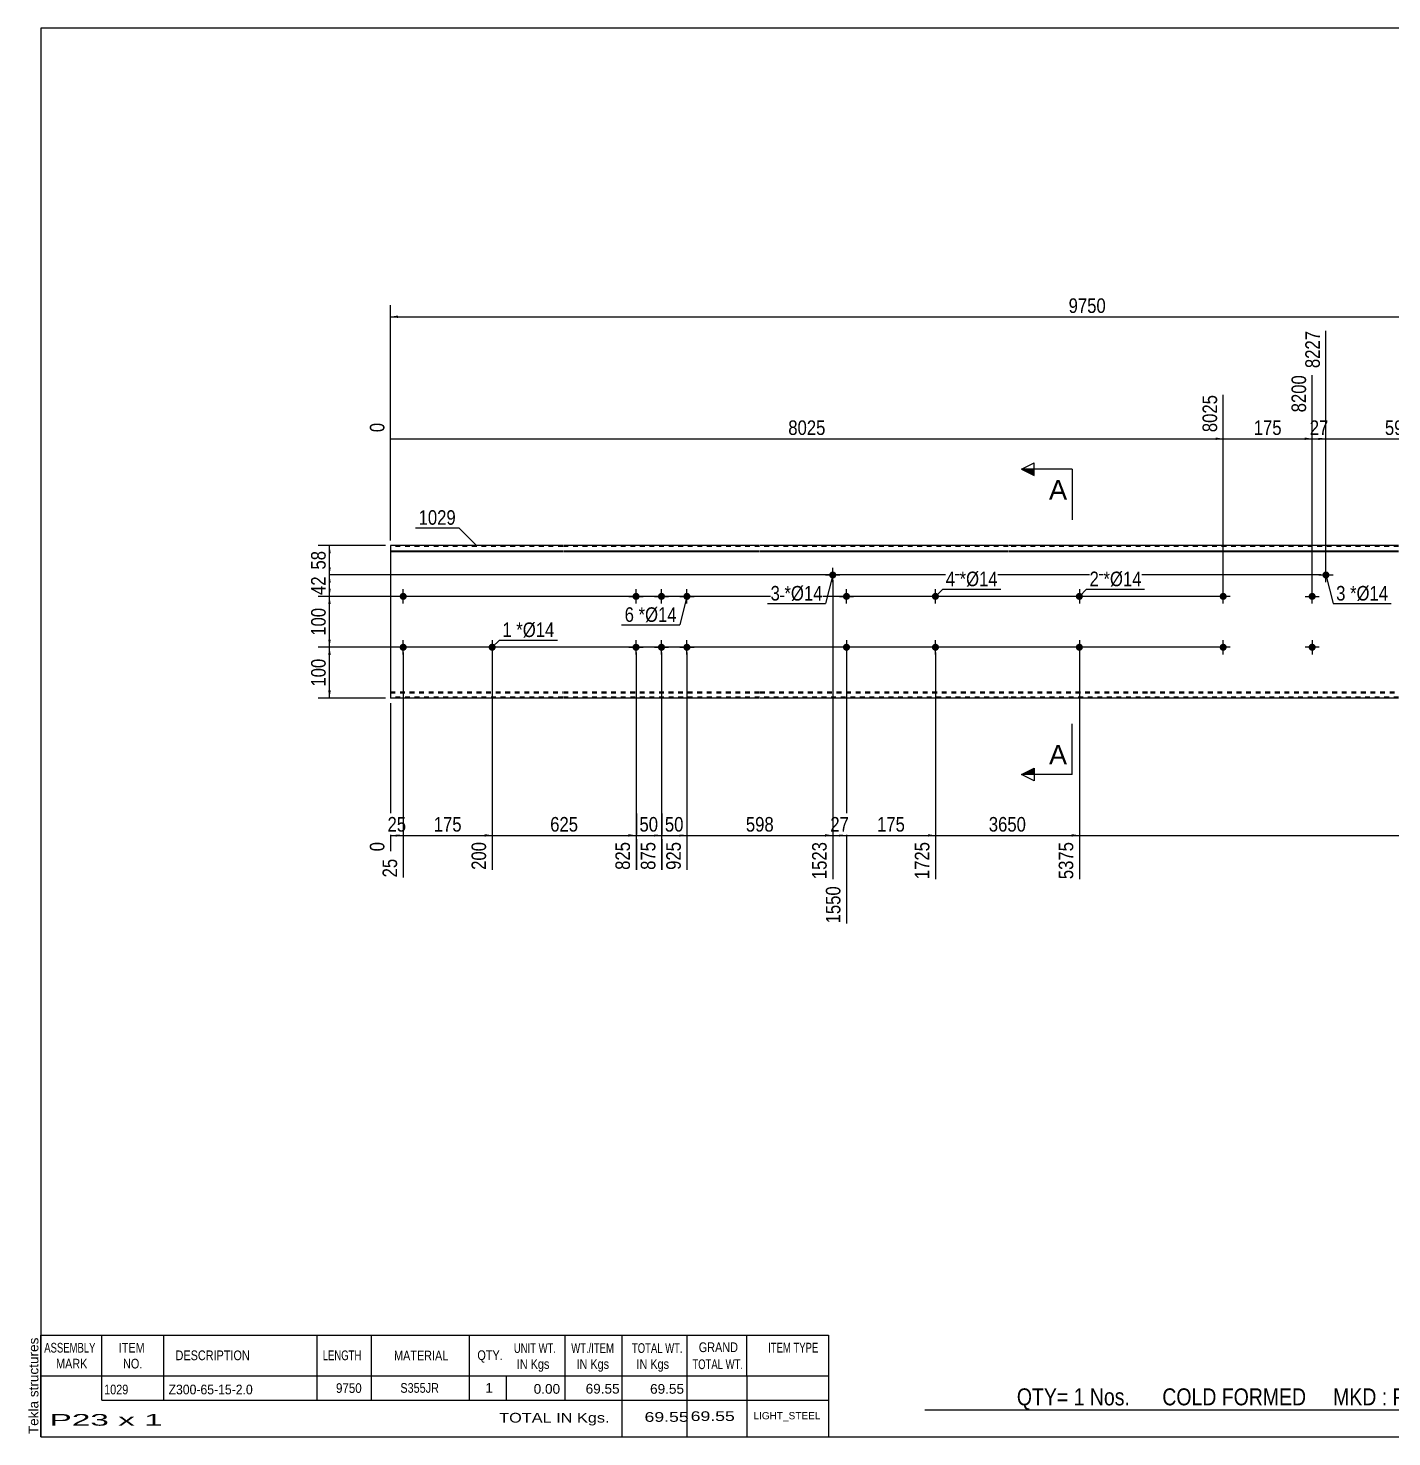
# Model space of a CAD drawing. Header units: millimetres. Extents: x -71 to 331, y -160 to 117.
# Drawn here: x -71.3 to 196.9, y -160.3 to 116.8 of the extents above; entities that cross this region are included whole.
import ezdxf

# ---------------------------------------------------------------- set-up
doc = ezdxf.new("R2010")
doc.units = ezdxf.units.MM
doc.linetypes.add('DXK_LINE_DOT1', pattern=[1.8814, 0.9407, -0.9407])
doc.styles.add('Arial', font='ARIAL.TTF', dxfattribs={"height": 0.2})
doc.styles.add('Arial Narrow', font='ARIALN.TTF', dxfattribs={"height": 0.2})

# ---------------------------------------------------------------- blocks, each defined once
blk = doc.blocks.new('Unknown-629084654-1986')
at = {"color": 5, "linetype": 'Continuous'}
for p, q in [((331.25, 116.75), (-68.75, 116.75)), ((-68.75, 116.75), (-68.75, -160.25)), ((331.25, -160.25), (331.25, 116.75)), ((-68.75, -160.25), (331.25, -160.25))]:
    blk.add_line(p, q, dxfattribs=at)
at = {"color": 174, "linetype": 'Continuous', "style": 'Arial'}
blk.add_text('Tekla structures', height=1.9102, rotation=90, dxfattribs=at).set_placement((-69.25, -159.75))
blk = doc.blocks.new('Bolt-629084654-1223 - 1203')
at = {"linetype": 'Continuous'}
blk.add_hatch(color=3, dxfattribs=at).paths.add_polyline_path([(180.58, 5, -1), (181.98, 5, -1)])
at = {"color": 3, "linetype": 'Continuous'}
for p, q in [((181.28, 3.6), (181.28, 6.4)), ((179.88, 5), (182.68, 5))]:
    blk.add_line(p, q, dxfattribs=at)
blk = doc.blocks.new('Part-629084654-1218 - 1203')
at = {"color": 2, "linetype": 'Continuous'}
for p, q in [((0, 15), (0, -15)), ((33.9, 15), (0, 15)), ((0, 13.94), (33.9, 13.94)), ((72.59, 15), (34, 15)), ((34, 13.94), (72.59, 13.94)), ((121.49, 15), (72.69, 15)), ((72.69, 13.94), (121.49, 13.94)), ((149.39, 15), (121.59, 15)), ((121.59, 13.94), (149.39, 13.94)), ((198.28, 15), (149.49, 15)), ((149.49, 13.94), (198.28, 13.94)), ((236.98, 15), (198.38, 15)), ((198.38, 13.94), (236.98, 13.94)), ((274.07, 15), (237.08, 15)), ((237.08, 13.94), (274.07, 13.94)), ((274.07, 13.94), (274.07, 15)), ((274.07, -15), (274.07, 13.94)), ((0, 13.8), (33.9, 13.8)), ((34, 13.8), (72.59, 13.8)), ((72.69, 13.8), (121.49, 13.8)), ((121.59, 13.8), (149.39, 13.8)), ((149.49, 13.8), (198.28, 13.8)), ((198.38, 13.8), (236.98, 13.8)), ((237.08, 13.8), (274.07, 13.8)), ((33.9, -15), (0, -15)), ((72.59, -15), (34, -15)), ((121.49, -15), (72.69, -15)), ((149.39, -15), (121.59, -15)), ((198.28, -15), (149.49, -15)), ((236.98, -15), (198.38, -15)), ((274.07, -15), (237.08, -15))]:
    blk.add_line(p, q, dxfattribs=at)
at = {"color": 7, "linetype": 'DXK_LINE_DOT1'}
for p, q in [((33.9, 14.8), (0, 14.8)), ((72.59, 14.8), (34, 14.8)), ((121.49, 14.8), (72.69, 14.8)), ((149.39, 14.8), (121.59, 14.8)), ((198.28, 14.8), (149.49, 14.8)), ((236.98, 14.8), (198.38, 14.8)), ((274.07, 14.8), (237.08, 14.8)), ((0, -13.8), (33.9, -13.8)), ((34, -13.8), (72.59, -13.8)), ((72.69, -13.8), (121.49, -13.8)), ((121.59, -13.8), (149.39, -13.8)), ((149.49, -13.8), (198.28, -13.8)), ((198.38, -13.8), (236.98, -13.8)), ((237.08, -13.8), (274.07, -13.8)), ((0, -13.94), (33.9, -13.94)), ((33.9, -14.8), (0, -14.8)), ((34, -13.94), (72.59, -13.94)), ((72.59, -14.8), (34, -14.8)), ((72.69, -13.94), (121.49, -13.94)), ((121.49, -14.8), (72.69, -14.8)), ((121.59, -13.94), (149.39, -13.94)), ((149.39, -14.8), (121.59, -14.8)), ((149.49, -13.94), (198.28, -13.94)), ((198.28, -14.8), (149.49, -14.8)), ((198.38, -13.94), (236.98, -13.94)), ((236.98, -14.8), (198.38, -14.8)), ((237.08, -13.94), (274.07, -13.94)), ((274.07, -14.8), (237.08, -14.8))]:
    blk.add_line(p, q, dxfattribs=at)
blk = doc.blocks.new('Bolt-629084654-1220 - 1203')
at = {"linetype": 'Continuous'}
blk.add_hatch(color=3, dxfattribs=at).paths.add_polyline_path([(183.29, 9.21, -1), (184.69, 9.21, -1)])
at = {"color": 3, "linetype": 'Continuous'}
for p, q in [((182.59, 9.21), (185.39, 9.21)), ((183.99, 7.81), (183.99, 10.61))]:
    blk.add_line(p, q, dxfattribs=at)
blk = doc.blocks.new('Bolt-629084654-1222 - 1203')
at = {"linetype": 'Continuous'}
blk.add_hatch(color=3, dxfattribs=at).paths.add_polyline_path([(181.98, -5, -1), (180.58, -5, -1)])
at = {"color": 3, "linetype": 'Continuous'}
for p, q in [((182.68, -5), (179.88, -5)), ((181.28, -3.6), (181.28, -6.4))]:
    blk.add_line(p, q, dxfattribs=at)
blk = doc.blocks.new('Bolt-629084654-1224 - 1203')
at = {"linetype": 'Continuous'}
for points in [[(47.6, 5, -1), (49, 5, -1)], [(52.6, 5, -1), (54, 5, -1)], [(57.6, 5, -1), (59, 5, -1)], [(47.6, -5, -1), (49, -5, -1)], [(52.6, -5, -1), (54, -5, -1)], [(57.6, -5, -1), (59, -5, -1)]]:
    blk.add_hatch(color=3, dxfattribs=at).paths.add_polyline_path(points)
at = {"color": 3, "linetype": 'Continuous'}
for p, q in [((48.3, 3.6), (48.3, 6.4)), ((53.3, 3.6), (53.3, 6.4)), ((58.3, 3.6), (58.3, 6.4)), ((46.9, 5), (49.7, 5)), ((51.9, 5), (54.7, 5)), ((56.9, 5), (59.7, 5)), ((46.9, -5), (49.7, -5)), ((48.3, -6.4), (48.3, -3.6)), ((51.9, -5), (54.7, -5)), ((53.3, -6.4), (53.3, -3.6)), ((56.9, -5), (59.7, -5)), ((58.3, -6.4), (58.3, -3.6))]:
    blk.add_line(p, q, dxfattribs=at)
blk = doc.blocks.new('Bolt-629084654-1225 - 1203')
at = {"linetype": 'Continuous'}
blk.add_hatch(color=3, dxfattribs=at).paths.add_polyline_path([(86.29, 9.21, -1), (87.69, 9.21, -1)])
at = {"color": 3, "linetype": 'Continuous'}
for p, q in [((85.59, 9.21), (88.39, 9.21)), ((86.99, 7.81), (86.99, 10.61))]:
    blk.add_line(p, q, dxfattribs=at)
blk = doc.blocks.new('Bolt-629084654-1226 - 1203')
at = {"linetype": 'Continuous'}
blk.add_hatch(color=3, dxfattribs=at).paths.add_polyline_path([(88.99, 5, -1), (90.39, 5, -1)])
at = {"color": 3, "linetype": 'Continuous'}
for p, q in [((89.69, 3.6), (89.69, 6.4)), ((88.29, 5), (91.09, 5))]:
    blk.add_line(p, q, dxfattribs=at)
blk = doc.blocks.new('Bolt-629084654-1227 - 1203')
at = {"linetype": 'Continuous'}
blk.add_hatch(color=3, dxfattribs=at).paths.add_polyline_path([(20.7, -5, -1), (19.3, -5, -1)])
at = {"color": 3, "linetype": 'Continuous'}
for p, q in [((21.4, -5), (18.6, -5)), ((20, -3.6), (20, -6.4))]:
    blk.add_line(p, q, dxfattribs=at)
blk = doc.blocks.new('Bolt-629084654-1228 - 1203')
at = {"linetype": 'Continuous'}
blk.add_hatch(color=3, dxfattribs=at).paths.add_polyline_path([(90.39, -5, -1), (88.99, -5, -1)])
at = {"color": 3, "linetype": 'Continuous'}
for p, q in [((91.09, -5), (88.29, -5)), ((89.69, -3.6), (89.69, -6.4))]:
    blk.add_line(p, q, dxfattribs=at)
blk = doc.blocks.new('Bolt-629084654-1229 - 1203')
at = {"linetype": 'Continuous'}
for points in [[(1.8, 5, -1), (3.2, 5, -1)], [(106.49, 5, -1), (107.89, 5, -1)]]:
    blk.add_hatch(color=3, dxfattribs=at).paths.add_polyline_path(points)
at = {"color": 3, "linetype": 'Continuous'}
for p, q in [((2.5, 3.6), (2.5, 6.4)), ((107.19, 3.6), (107.19, 6.4)), ((3.9, 5), (1.1, 5)), ((108.59, 5), (105.79, 5))]:
    blk.add_line(p, q, dxfattribs=at)
blk = doc.blocks.new('Bolt-629084654-1230 - 1203')
at = {"linetype": 'Continuous'}
for points in [[(1.8, -5, -1), (3.2, -5, -1)], [(106.49, -5, -1), (107.89, -5, -1)]]:
    blk.add_hatch(color=3, dxfattribs=at).paths.add_polyline_path(points)
at = {"color": 3, "linetype": 'Continuous'}
for p, q in [((3.9, -5), (1.1, -5)), ((2.5, -6.4), (2.5, -3.6)), ((108.59, -5), (105.79, -5)), ((107.19, -6.4), (107.19, -3.6))]:
    blk.add_line(p, q, dxfattribs=at)
blk = doc.blocks.new('Bolt-629084654-1233 - 1203')
at = {"linetype": 'Continuous'}
for points in [[(163.08, 5, -1), (164.48, 5, -1)], [(270.87, 5, -1), (272.27, 5, -1)]]:
    blk.add_hatch(color=3, dxfattribs=at).paths.add_polyline_path(points)
at = {"color": 3, "linetype": 'Continuous'}
for p, q in [((163.78, 3.6), (163.78, 6.4)), ((271.57, 3.6), (271.57, 6.4)), ((165.18, 5), (162.38, 5)), ((272.97, 5), (270.17, 5))]:
    blk.add_line(p, q, dxfattribs=at)
blk = doc.blocks.new('Bolt-629084654-1234 - 1203')
at = {"linetype": 'Continuous'}
for points in [[(163.08, -5, -1), (164.48, -5, -1)], [(270.87, -5, -1), (272.27, -5, -1)]]:
    blk.add_hatch(color=3, dxfattribs=at).paths.add_polyline_path(points)
at = {"color": 3, "linetype": 'Continuous'}
for p, q in [((165.18, -5), (162.38, -5)), ((163.78, -6.4), (163.78, -3.6)), ((272.97, -5), (270.17, -5)), ((271.57, -6.4), (271.57, -3.6))]:
    blk.add_line(p, q, dxfattribs=at)
blk = doc.blocks.new('Bolt-629084654-1235 - 1203')
at = {"linetype": 'Continuous'}
for points in [[(136.19, 5, -1), (134.79, 5, -1)], [(136.19, -5, -1), (134.79, -5, -1)]]:
    blk.add_hatch(color=3, dxfattribs=at).paths.add_polyline_path(points)
at = {"color": 3, "linetype": 'Continuous'}
for p, q in [((135.49, 6.4), (135.49, 3.6)), ((136.89, 5), (134.09, 5)), ((136.89, -5), (134.09, -5)), ((135.49, -3.6), (135.49, -6.4))]:
    blk.add_line(p, q, dxfattribs=at)
blk = doc.blocks.new('StraightDimension-629084654-1328 - 1203')
at = {"linetype": 'Continuous'}
blk.add_hatch(color=7, dxfattribs=at).paths.add_polyline_path([(182.49, 36.25), (183.99, 36), (182.49, 35.75)])
at = {"color": 7, "linetype": 'Continuous'}
for p, q in [((183.99, 10.21), (183.99, 57.21)), ((181.28, 6), (181.28, 48.51)), ((181.28, 36), (183.99, 36))]:
    blk.add_line(p, q, dxfattribs=at)
at = {"color": 0, "linetype": 'Continuous'}
blk.add_wipeout([(183.39, 57.81), (179.19, 57.81), (179.19, 49.3), (183.39, 49.3)], dxfattribs=at)
at = {"color": 0}
blk.add_wipeout([(185.06, 36.15), (185.06, 40.35), (180.21, 40.35), (180.21, 36.15)], dxfattribs=at)
at = {"color": 3, "linetype": 'Continuous', "style": 'Arial Narrow'}
blk.add_text('8227', height=2.863, rotation=90.0002, dxfattribs=at).set_placement((182.79, 49.9))
at = {"color": 3, "style": 'Arial Narrow'}
blk.add_text('27', height=2.863, dxfattribs=at).set_placement((180.81, 36.75))
blk = doc.blocks.new('StraightDimension-629084654-1279 - 1203')
at = {"linetype": 'Continuous'}
blk.add_hatch(color=7, dxfattribs=at).paths.add_polyline_path([(56.8, -41.75), (58.3, -42), (56.8, -42.25)])
at = {"color": 7, "linetype": 'Continuous'}
for p, q in [((53.3, -6), (53.3, -48.78)), ((58.3, -6), (58.3, -48.78)), ((53.3, -42), (58.3, -42))]:
    blk.add_line(p, q, dxfattribs=at)
at = {"color": 0}
blk.add_wipeout([(58.23, -41.85), (58.23, -37.65), (53.37, -37.65), (53.37, -41.85)], dxfattribs=at)
at = {"color": 3, "style": 'Arial Narrow'}
blk.add_text('50', height=2.863, dxfattribs=at).set_placement((53.97, -41.25))
at = {"color": 0, "linetype": 'Continuous'}
blk.add_wipeout([(57.7, -42.7), (53.5, -42.7), (53.5, -49.38), (57.7, -49.38)], dxfattribs=at)
at = {"color": 3, "linetype": 'Continuous', "style": 'Arial Narrow'}
blk.add_text('925', height=2.863, rotation=90.0002, dxfattribs=at).set_placement((57.1, -48.78))
blk = doc.blocks.new('StraightDimension-629084654-1283 - 1203')
at = {"linetype": 'Continuous'}
blk.add_hatch(color=7, dxfattribs=at).paths.add_polyline_path([(1, -41.75), (2.5, -42), (1, -42.25)])
at = {"color": 7, "linetype": 'Continuous'}
for p, q in [((2.5, -6), (2.5, -50.26)), ((0, -16), (0, -45.13)), ((0, -42), (2.5, -42))]:
    blk.add_line(p, q, dxfattribs=at)
at = {"color": 0}
blk.add_wipeout([(3.68, -41.85), (3.68, -37.65), (-1.18, -37.65), (-1.18, -41.85)], dxfattribs=at)
at = {"color": 0, "linetype": 'Continuous'}
blk.add_wipeout([(1.9, -46), (-2.3, -46), (-2.3, -50.86), (1.9, -50.86)], dxfattribs=at)
at = {"color": 3, "style": 'Arial Narrow'}
blk.add_text('25', height=2.863, dxfattribs=at).set_placement((-0.58, -41.25))
at = {"color": 0, "linetype": 'Continuous'}
blk.add_wipeout([(-0.6, -42.7), (-4.8, -42.7), (-4.8, -45.73), (-0.6, -45.73)], dxfattribs=at)
at = {"color": 3, "linetype": 'Continuous', "style": 'Arial Narrow'}
for s, height, p in [('0', 2.86, (-1.2, -45.13)), ('25', 2.863, (1.3, -50.26))]:
    blk.add_text(s, height=height, rotation=90.0002, dxfattribs=at).set_placement(p)
blk = doc.blocks.new('StraightDimension-629084654-1282 - 1203')
at = {"linetype": 'Continuous'}
blk.add_hatch(color=7, dxfattribs=at).paths.add_polyline_path([(18.5, -41.75), (20, -42), (18.5, -42.25)])
at = {"color": 7, "linetype": 'Continuous'}
for p, q in [((2.5, -6), (2.5, -50.26)), ((20, -6), (20, -48.78)), ((2.5, -42), (20, -42))]:
    blk.add_line(p, q, dxfattribs=at)
at = {"color": 0}
blk.add_wipeout([(14.59, -41.85), (14.59, -37.65), (7.91, -37.65), (7.91, -41.85)], dxfattribs=at)
at = {"color": 3, "style": 'Arial Narrow'}
blk.add_text('175', height=2.863, dxfattribs=at).set_placement((8.51, -41.25))
at = {"color": 0, "linetype": 'Continuous'}
blk.add_wipeout([(19.4, -42.7), (15.2, -42.7), (15.2, -49.38), (19.4, -49.38)], dxfattribs=at)
at = {"color": 3, "linetype": 'Continuous', "style": 'Arial Narrow'}
blk.add_text('200', height=2.863, rotation=90.0002, dxfattribs=at).set_placement((18.8, -48.78))
blk = doc.blocks.new('StraightDimension-629084654-1280 - 1203')
at = {"linetype": 'Continuous'}
blk.add_hatch(color=7, dxfattribs=at).paths.add_polyline_path([(51.8, -41.75), (53.3, -42), (51.8, -42.25)])
at = {"color": 7, "linetype": 'Continuous'}
for p, q in [((48.3, -6), (48.3, -48.78)), ((53.3, -6), (53.3, -48.78)), ((48.3, -42), (53.3, -42))]:
    blk.add_line(p, q, dxfattribs=at)
at = {"color": 0}
blk.add_wipeout([(53.23, -41.85), (53.23, -37.65), (48.37, -37.65), (48.37, -41.85)], dxfattribs=at)
at = {"color": 3, "style": 'Arial Narrow'}
blk.add_text('50', height=2.863, dxfattribs=at).set_placement((48.97, -41.25))
at = {"color": 0, "linetype": 'Continuous'}
blk.add_wipeout([(52.7, -42.7), (48.5, -42.7), (48.5, -49.38), (52.7, -49.38)], dxfattribs=at)
at = {"color": 3, "linetype": 'Continuous', "style": 'Arial Narrow'}
blk.add_text('875', height=2.863, rotation=90.0002, dxfattribs=at).set_placement((52.1, -48.78))
blk = doc.blocks.new('StraightDimension-629084654-1369 - 1203')
at = {"linetype": 'Continuous'}
for points in [[(-12.25, 13.5), (-12, 15), (-11.75, 13.5)], [(-11.75, 10.71), (-12, 9.21), (-12.25, 10.71)]]:
    blk.add_hatch(color=7, dxfattribs=at).paths.add_polyline_path(points)
at = {"color": 7, "linetype": 'Continuous'}
for p, q in [((-1, 15), (-14.25, 15)), ((-12, 9.21), (-12, 15)), ((182.99, 9.21), (-14.25, 9.21))]:
    blk.add_line(p, q, dxfattribs=at)
at = {"color": 0}
blk.add_wipeout([(-12.15, 14.53), (-16.35, 14.53), (-16.35, 9.68), (-12.15, 9.68)], dxfattribs=at)
at = {"color": 3, "style": 'Arial Narrow'}
blk.add_text('58', height=2.863, rotation=90.0002, dxfattribs=at).set_placement((-12.75, 10.28))
blk = doc.blocks.new('StraightDimension-629084654-1275 - 1203')
at = {"linetype": 'Continuous'}
blk.add_hatch(color=7, dxfattribs=at).paths.add_polyline_path([(133.99, -41.75), (135.49, -42), (133.99, -42.25)])
at = {"color": 7, "linetype": 'Continuous'}
for p, q in [((107.19, -6), (107.19, -50.61)), ((135.49, -6), (135.49, -50.61)), ((107.19, -42), (135.49, -42))]:
    blk.add_line(p, q, dxfattribs=at)
at = {"color": 0}
blk.add_wipeout([(125.6, -41.85), (125.6, -37.65), (117.08, -37.65), (117.08, -41.85)], dxfattribs=at)
at = {"color": 0, "linetype": 'Continuous'}
blk.add_wipeout([(134.89, -42.7), (130.69, -42.7), (130.69, -51.21), (134.89, -51.21)], dxfattribs=at)
at = {"color": 3, "style": 'Arial Narrow'}
blk.add_text('3650', height=2.863, dxfattribs=at).set_placement((117.68, -41.25))
at = {"color": 3, "linetype": 'Continuous', "style": 'Arial Narrow'}
blk.add_text('5375', height=2.863, rotation=90.0002, dxfattribs=at).set_placement((134.29, -50.61))
blk = doc.blocks.new('StraightDimension-629084654-1372 - 1203')
at = {"linetype": 'Continuous'}
for points in [[(-12.25, -6.5), (-12, -5), (-11.75, -6.5)], [(-11.75, -13.5), (-12, -15), (-12.25, -13.5)]]:
    blk.add_hatch(color=7, dxfattribs=at).paths.add_polyline_path(points)
at = {"color": 7, "linetype": 'Continuous'}
for p, q in [((162.78, -5), (-14.25, -5)), ((-12, -15), (-12, -5)), ((-1, -15), (-14.25, -15))]:
    blk.add_line(p, q, dxfattribs=at)
at = {"color": 0}
blk.add_wipeout([(-12.15, -6.66), (-16.35, -6.66), (-16.35, -13.34), (-12.15, -13.34)], dxfattribs=at)
at = {"color": 3, "style": 'Arial Narrow'}
blk.add_text('100', height=2.863, rotation=90.0002, dxfattribs=at).set_placement((-12.75, -12.74))
blk = doc.blocks.new('StraightDimension-629084654-1281 - 1203')
at = {"linetype": 'Continuous'}
blk.add_hatch(color=7, dxfattribs=at).paths.add_polyline_path([(46.8, -41.75), (48.3, -42), (46.8, -42.25)])
at = {"color": 7, "linetype": 'Continuous'}
for p, q in [((20, -6), (20, -48.78)), ((48.3, -6), (48.3, -48.78)), ((20, -42), (48.3, -42))]:
    blk.add_line(p, q, dxfattribs=at)
at = {"color": 0}
blk.add_wipeout([(37.49, -41.85), (37.49, -37.65), (30.81, -37.65), (30.81, -41.85)], dxfattribs=at)
at = {"color": 0, "linetype": 'Continuous'}
blk.add_wipeout([(47.7, -42.7), (43.5, -42.7), (43.5, -49.38), (47.7, -49.38)], dxfattribs=at)
at = {"color": 3, "style": 'Arial Narrow'}
blk.add_text('625', height=2.863, dxfattribs=at).set_placement((31.41, -41.25))
at = {"color": 3, "linetype": 'Continuous', "style": 'Arial Narrow'}
blk.add_text('825', height=2.863, rotation=90.0002, dxfattribs=at).set_placement((47.1, -48.78))
blk = doc.blocks.new('StraightDimension-629084654-1274 - 1203')
at = {"linetype": 'Continuous'}
blk.add_hatch(color=7, dxfattribs=at).paths.add_polyline_path([(272.57, -41.75), (274.07, -42), (272.57, -42.25)])
at = {"color": 7, "linetype": 'Continuous'}
for p, q in [((135.49, -6), (135.49, -50.61)), ((274.07, -16), (274.07, -50.61)), ((135.49, -42), (274.07, -42))]:
    blk.add_line(p, q, dxfattribs=at)
at = {"color": 0}
blk.add_wipeout([(209.04, -41.85), (209.04, -37.65), (200.52, -37.65), (200.52, -41.85)], dxfattribs=at)
at = {"color": 0, "linetype": 'Continuous'}
blk.add_wipeout([(273.47, -42.7), (269.27, -42.7), (269.27, -51.21), (273.47, -51.21)], dxfattribs=at)
at = {"color": 3, "style": 'Arial Narrow'}
blk.add_text('4375', height=2.863, dxfattribs=at).set_placement((201.12, -41.25))
at = {"color": 3, "linetype": 'Continuous', "style": 'Arial Narrow'}
blk.add_text('9750', height=2.863, rotation=90.0002, dxfattribs=at).set_placement((272.87, -50.61))
blk = doc.blocks.new('StraightDimension-629084654-1276 - 1203')
at = {"linetype": 'Continuous'}
blk.add_hatch(color=7, dxfattribs=at).paths.add_polyline_path([(105.69, -41.75), (107.19, -42), (105.69, -42.25)])
at = {"color": 7, "linetype": 'Continuous'}
for p, q in [((89.69, -6), (89.69, -59.31)), ((107.19, -6), (107.19, -50.61)), ((89.69, -42), (107.19, -42))]:
    blk.add_line(p, q, dxfattribs=at)
at = {"color": 0}
blk.add_wipeout([(101.78, -41.85), (101.78, -37.65), (95.1, -37.65), (95.1, -41.85)], dxfattribs=at)
at = {"color": 3, "style": 'Arial Narrow'}
blk.add_text('175', height=2.863, dxfattribs=at).set_placement((95.7, -41.25))
at = {"color": 0, "linetype": 'Continuous'}
blk.add_wipeout([(106.59, -42.7), (102.39, -42.7), (102.39, -51.21), (106.59, -51.21)], dxfattribs=at)
at = {"color": 3, "linetype": 'Continuous', "style": 'Arial Narrow'}
blk.add_text('1725', height=2.863, rotation=90.0002, dxfattribs=at).set_placement((105.99, -50.61))
blk = doc.blocks.new('StraightDimension-629084654-1277 - 1203')
at = {"linetype": 'Continuous'}
blk.add_hatch(color=7, dxfattribs=at).paths.add_polyline_path([(88.19, -41.75), (89.69, -42), (88.19, -42.25)])
at = {"color": 7, "linetype": 'Continuous'}
for p, q in [((86.99, 8.21), (86.99, -50.61)), ((89.69, -6), (89.69, -59.31)), ((86.99, -42), (89.69, -42))]:
    blk.add_line(p, q, dxfattribs=at)
at = {"color": 0}
blk.add_wipeout([(90.77, -41.85), (90.77, -37.65), (85.91, -37.65), (85.91, -41.85)], dxfattribs=at)
at = {"color": 0, "linetype": 'Continuous'}
blk.add_wipeout([(89.09, -51.4), (84.89, -51.4), (84.89, -59.91), (89.09, -59.91)], dxfattribs=at)
at = {"color": 3, "style": 'Arial Narrow'}
blk.add_text('27', height=2.863, dxfattribs=at).set_placement((86.51, -41.25))
at = {"color": 3, "linetype": 'Continuous', "style": 'Arial Narrow'}
blk.add_text('1550', height=2.863, rotation=90.0002, dxfattribs=at).set_placement((88.49, -59.31))
blk = doc.blocks.new('StraightDimension-629084654-1278 - 1203')
at = {"linetype": 'Continuous'}
blk.add_hatch(color=7, dxfattribs=at).paths.add_polyline_path([(85.49, -41.75), (86.99, -42), (85.49, -42.25)])
at = {"color": 7, "linetype": 'Continuous'}
for p, q in [((86.99, 8.21), (86.99, -50.61)), ((58.3, -6), (58.3, -48.78)), ((58.3, -42), (86.99, -42))]:
    blk.add_line(p, q, dxfattribs=at)
at = {"color": 0}
blk.add_wipeout([(75.99, -41.85), (75.99, -37.65), (69.3, -37.65), (69.3, -41.85)], dxfattribs=at)
at = {"color": 0, "linetype": 'Continuous'}
blk.add_wipeout([(86.39, -42.7), (82.19, -42.7), (82.19, -51.21), (86.39, -51.21)], dxfattribs=at)
at = {"color": 3, "style": 'Arial Narrow'}
blk.add_text('598', height=2.863, dxfattribs=at).set_placement((69.9, -41.25))
at = {"color": 3, "linetype": 'Continuous', "style": 'Arial Narrow'}
blk.add_text('1523', height=2.863, rotation=90.0002, dxfattribs=at).set_placement((85.79, -50.61))
blk = doc.blocks.new('StraightDimension-629084654-1327 - 1203')
at = {"linetype": 'Continuous'}
blk.add_hatch(color=7, dxfattribs=at).paths.add_polyline_path([(211.18, 36.25), (212.68, 36), (211.18, 35.75)])
at = {"color": 7, "linetype": 'Continuous'}
for p, q in [((183.99, 10.21), (183.99, 57.21)), ((212.68, 6), (212.68, 44.61)), ((183.99, 36), (212.68, 36))]:
    blk.add_line(p, q, dxfattribs=at)
at = {"color": 0, "linetype": 'Continuous'}
blk.add_wipeout([(212.08, 45.21), (207.88, 45.21), (207.88, 36.7), (212.08, 36.7)], dxfattribs=at)
at = {"color": 0}
blk.add_wipeout([(201.67, 36.15), (201.67, 40.35), (194.99, 40.35), (194.99, 36.15)], dxfattribs=at)
at = {"color": 3, "linetype": 'Continuous', "style": 'Arial Narrow'}
blk.add_text('8825', height=2.863, rotation=90.0002, dxfattribs=at).set_placement((211.48, 37.3))
at = {"color": 3, "style": 'Arial Narrow'}
blk.add_text('598', height=2.863, dxfattribs=at).set_placement((195.59, 36.75))
blk = doc.blocks.new('StraightDimension-629084654-1329 - 1203')
at = {"linetype": 'Continuous'}
blk.add_hatch(color=7, dxfattribs=at).paths.add_polyline_path([(179.78, 36.25), (181.28, 36), (179.78, 35.75)])
at = {"color": 7, "linetype": 'Continuous'}
for p, q in [((181.28, 6), (181.28, 48.51)), ((163.78, 6), (163.78, 44.61)), ((163.78, 36), (181.28, 36))]:
    blk.add_line(p, q, dxfattribs=at)
at = {"color": 0}
blk.add_wipeout([(175.88, 36.15), (175.88, 40.35), (169.19, 40.35), (169.19, 36.15)], dxfattribs=at)
at = {"color": 0, "linetype": 'Continuous'}
blk.add_wipeout([(180.68, 49.11), (176.48, 49.11), (176.48, 40.6), (180.68, 40.6)], dxfattribs=at)
at = {"color": 3, "linetype": 'Continuous', "style": 'Arial Narrow'}
blk.add_text('8200', height=2.863, rotation=90.0002, dxfattribs=at).set_placement((180.08, 41.2))
at = {"color": 3, "style": 'Arial Narrow'}
blk.add_text('175', height=2.863, dxfattribs=at).set_placement((169.79, 36.75))
blk = doc.blocks.new('StraightDimension-629084654-1330 - 1203')
at = {"linetype": 'Continuous'}
blk.add_hatch(color=7, dxfattribs=at).paths.add_polyline_path([(162.28, 36.25), (163.78, 36), (162.28, 35.75)])
at = {"color": 7, "linetype": 'Continuous'}
for p, q in [((163.78, 6), (163.78, 44.61)), ((0, 16), (0, 39.13)), ((0, 36), (163.78, 36))]:
    blk.add_line(p, q, dxfattribs=at)
at = {"color": 0, "linetype": 'Continuous'}
for points in [[(163.18, 45.21), (158.98, 45.21), (158.98, 36.7), (163.18, 36.7)], [(-0.6, 39.73), (-4.8, 39.73), (-4.8, 36.7), (-0.6, 36.7)]]:
    blk.add_wipeout(points, dxfattribs=at)
at = {"color": 0}
blk.add_wipeout([(86.15, 36.15), (86.15, 40.35), (77.64, 40.35), (77.64, 36.15)], dxfattribs=at)
at = {"color": 3, "linetype": 'Continuous', "style": 'Arial Narrow'}
for s, height, p in [('8025', 2.863, (162.58, 37.3)), ('0', 2.86, (-1.2, 37.3))]:
    blk.add_text(s, height=height, rotation=90.0002, dxfattribs=at).set_placement(p)
at = {"color": 3, "style": 'Arial Narrow'}
blk.add_text('8025', height=2.863, dxfattribs=at).set_placement((78.24, 36.75))
blk = doc.blocks.new('StraightDimension-629084654-1370 - 1203')
at = {"linetype": 'Continuous'}
for points in [[(-12.25, 7.71), (-12, 9.21), (-11.75, 7.71)], [(-11.75, 6.5), (-12, 5), (-12.25, 6.5)]]:
    blk.add_hatch(color=7, dxfattribs=at).paths.add_polyline_path(points)
at = {"color": 7, "linetype": 'Continuous'}
for p, q in [((182.99, 9.21), (-14.25, 9.21)), ((-12, 5), (-12, 9.21)), ((162.78, 5), (-14.25, 5))]:
    blk.add_line(p, q, dxfattribs=at)
at = {"color": 0}
blk.add_wipeout([(-12.15, 9.53), (-16.35, 9.53), (-16.35, 4.68), (-12.15, 4.68)], dxfattribs=at)
at = {"color": 3, "style": 'Arial Narrow'}
blk.add_text('42', height=2.863, rotation=90.0002, dxfattribs=at).set_placement((-12.75, 5.28))
blk = doc.blocks.new('StraightDimension-629084654-1371 - 1203')
at = {"linetype": 'Continuous'}
for points in [[(-12.25, 3.5), (-12, 5), (-11.75, 3.5)], [(-11.75, -3.5), (-12, -5), (-12.25, -3.5)]]:
    blk.add_hatch(color=7, dxfattribs=at).paths.add_polyline_path(points)
at = {"color": 7, "linetype": 'Continuous'}
for p, q in [((162.78, 5), (-14.25, 5)), ((-12, -5), (-12, 5)), ((162.78, -5), (-14.25, -5))]:
    blk.add_line(p, q, dxfattribs=at)
at = {"color": 0}
blk.add_wipeout([(-12.15, 3.34), (-16.35, 3.34), (-16.35, -3.34), (-12.15, -3.34)], dxfattribs=at)
at = {"color": 3, "style": 'Arial Narrow'}
blk.add_text('100', height=2.863, rotation=90.0002, dxfattribs=at).set_placement((-12.75, -2.74))
blk = doc.blocks.new('StraightDimension-629084654-1401 - 1203')
at = {"linetype": 'Continuous'}
for points in [[(1.5, 59.75), (0, 60), (1.5, 60.25)], [(272.57, 60.25), (274.07, 60), (272.57, 59.75)]]:
    blk.add_hatch(color=7, dxfattribs=at).paths.add_polyline_path(points)
at = {"color": 7, "linetype": 'Continuous'}
for p, q in [((0, 16), (0, 62.25)), ((274.07, 16), (274.07, 62.25)), ((0, 60), (274.07, 60))]:
    blk.add_line(p, q, dxfattribs=at)
at = {"color": 0}
blk.add_wipeout([(141.29, 60.15), (141.29, 64.35), (132.78, 64.35), (132.78, 60.15)], dxfattribs=at)
at = {"color": 3, "style": 'Arial Narrow'}
blk.add_text('9750', height=2.863, dxfattribs=at).set_placement((133.38, 60.75))
blk = doc.blocks.new('CBS_BOM-629084654-2059')
at = {"color": 7, "linetype": 'Continuous'}
for p, q in [((-68.78, -148.28), (-68.78, -140.28)), ((-68.78, -140.28), (86.14, -140.28)), ((-56.78, -148.28), (-56.78, -140.28)), ((-44.59, -148.28), (-44.59, -140.28)), ((-14.43, -148.28), (-14.43, -140.28)), ((-3.75, -148.28), (-3.75, -140.28)), ((15.57, -148.28), (15.57, -140.28)), ((34.37, -148.28), (34.37, -140.28)), ((45.58, -148.28), (45.58, -140.28)), ((58.37, -148.28), (58.37, -140.28)), ((70.12, -148.28), (70.12, -140.28)), ((86.14, -140.29), (86.14, -148.27)), ((-68.78, -148.28), (86.14, -148.28)), ((-68.78, -153.08), (-68.78, -148.28)), ((-56.78, -153.08), (-56.78, -148.28)), ((-44.59, -153.08), (-44.59, -148.28)), ((-14.43, -153.08), (-14.43, -148.28)), ((-3.75, -153.08), (-3.75, -148.28)), ((15.57, -153.08), (15.57, -148.28)), ((22.83, -153.08), (22.83, -148.28)), ((34.37, -153.08), (34.37, -148.28)), ((45.58, -153.08), (45.58, -148.28)), ((58.37, -153.08), (58.37, -148.28)), ((70.14, -153.08), (70.14, -148.28)), ((86.14, -148.28), (86.14, -153.08)), ((-68.78, -160.28), (-68.78, -153.1)), ((-56.78, -153.08), (86.14, -153.08)), ((45.58, -160.28), (45.58, -153.1)), ((58.37, -160.28), (58.37, -153.1)), ((70.18, -160.28), (70.18, -153.1)), ((86.14, -153.08), (86.14, -160.28)), ((-68.78, -160.28), (86.14, -160.28))]:
    blk.add_line(p, q, dxfattribs=at)
at = {"color": 3, "linetype": 'Continuous', "style": 'Arial'}
for s, height, width, p in [('ASSEMBLY', 1.91, 0.7, (-68.1, -143.71)), ('ITEM', 1.91, 0.8, (-53.45, -143.71)), ('DESCRIPTION', 1.9102, 0.8, (-42.27, -145.21)), ('LENGTH', 1.91, 0.7, (-13.32, -145.21)), ('MATERIAL', 1.91, 0.8, (0.7, -145.26)), ('QTY.', 1.91, 0.8, (17.09, -145.18)), ('UNIT WT.', 1.91, 0.7, (24.26, -143.78)), ('WT./ITEM', 1.91, 0.7, (35.55, -143.78)), ('TOTAL WT.', 1.91, 0.7, (47.49, -143.78)), ('GRAND', 1.91, 0.8, (60.64, -143.62)), ('ITEM TYPE', 1.91, 0.7, (74.28, -143.7)), ('MARK', 1.91, 0.8, (-65.78, -146.84)), ('NO.', 1.91, 0.8, (-52.6, -146.84)), ('IN Kgs', 1.91, 0.8, (24.84, -146.92)), ('IN Kgs', 1.91, 0.8, (36.59, -146.92)), ('IN Kgs', 1.91, 0.8, (48.38, -146.92)), ('TOTAL WT.', 1.91, 0.7, (59.38, -146.96))]:
    blk.add_text(s, height=height, dxfattribs=dict(at, width=width)).set_placement(p)
at = {"color": 7, "linetype": 'Continuous', "style": 'Arial'}
for s, height, width, p in [('1029', 1.91, 0.8, (-56.32, -151.93)), ('Z300-65-15-2.0', 1.9102, 0.9, (-43.65, -151.93)), ('9750', 1.91, 0.85, (-10.71, -151.65)), ('S355JR', 1.91, 0.8, (1.94, -151.62))]:
    blk.add_text(s, height=height, dxfattribs=dict(at, width=width)).set_placement(p)
for s, p in [('1', (18.66, -151.62)), ('0.00', (28.17, -151.81)), ('69.55', (38.39, -151.78)), ('69.55', (51.06, -151.81))]:
    blk.add_text(s, height=1.91, dxfattribs=at).set_placement(p)
at = {"color": 6, "linetype": 'Continuous', "style": 'Arial'}
for s, height, width, p in [('P23 x 1', 2.292, 2.05, (-67.06, -158.09)), ('TOTAL IN Kgs.', 1.9102, 1.2, (21.38, -157.48)), ('69.55', 1.91, 1.3, (49.97, -157.33)), ('69.55', 1.91, 1.3, (59.04, -157.17))]:
    blk.add_text(s, height=height, dxfattribs=dict(at, width=width)).set_placement(p)
blk.add_text('LIGHT_STEEL', height=1.4135, dxfattribs=at).set_placement((71.39, -156.83))
blk = doc.blocks.new('CBS_CALLOFF-629084654-2060')
at = {"color": 7, "linetype": 'Continuous'}
blk.add_line((105.13, -154.98), (221.36, -155), dxfattribs=at)
at = {"color": 3, "linetype": 'Continuous', "style": 'Arial Narrow'}
blk.add_text('QTY= 1 Nos.      COLD FORMED     MKD : P23', height=3.3405, dxfattribs=at).set_placement((123.2, -154.09))
blk = doc.blocks.new('SectionMark-629084654-1272 - 1203')
at = {"linetype": 'Continuous'}
for points in [[(126.58, 30.05), (126.58, 28.8), (124.08, 30.05)], [(126.58, -28.8), (126.58, -30.05), (124.08, -30.05)]]:
    blk.add_hatch(color=30, dxfattribs=at).paths.add_polyline_path(points)
at = {"color": 30, "linetype": 'Continuous'}
for p, q in [((124.08, 30.05), (126.58, 31.3)), ((126.58, 28.8), (126.58, 31.3)), ((134.08, 30.05), (124.08, 30.05)), ((124.08, 30.05), (126.58, 28.8)), ((124.08, -30.05), (126.58, -28.8)), ((134.08, -30.05), (124.08, -30.05)), ((126.58, -31.3), (124.08, -30.05)), ((126.58, -28.8), (126.58, -31.3))]:
    blk.add_line(p, q, dxfattribs=at)
at = {"color": 0, "linetype": 'Continuous'}
for points in [[(133.08, 24.05), (133.08, 28.05), (129.52, 28.05), (129.52, 24.05)], [(133.08, -28.05), (133.08, -24.05), (129.52, -24.05), (129.52, -28.05)]]:
    blk.add_wipeout(points, dxfattribs=at)
at = {"color": 30, "linetype": 'Continuous'}
for p, q in [((134.08, 30.05), (134.08, 20.05)), ((134.08, -30.05), (134.08, -20.05))]:
    blk.add_line(p, q, dxfattribs=at)
at = {"color": 96, "linetype": 'Continuous', "style": 'Arial'}
for p in [(129.52, 24.05), (129.52, -28.05)]:
    blk.add_text('A', height=3.82, dxfattribs=at).set_placement(p)
blk = doc.blocks.new('Mark-629084654-1404 - 1203')
at = {"color": 0}
blk.add_wipeout([(12.84, 19.09), (12.84, 22.09), (5.53, 22.09), (5.53, 19.09)], dxfattribs=at)
blk.add_wipeout([(12.84, 19.09), (12.84, 22.09), (5.53, 22.09), (5.53, 19.09)], dxfattribs=at)
at = {"color": 7, "linetype": 'Continuous'}
for p in [(4.93, 18.49), (16.97, 14.95)]:
    blk.add_line(p, (13.44, 18.49), dxfattribs=at)
at = {"color": 3, "style": 'Arial Narrow'}
blk.add_text('1029', height=2.863, dxfattribs=at).set_placement((5.53, 19.09))
blk = doc.blocks.new('MarkSet-629084654-1416 - 1203')
at = {"color": 0}
blk.add_wipeout([(187.83, 4.19), (187.83, 7.19), (186, 7.19), (186, 4.19)], dxfattribs=at)
blk.add_wipeout([(187.83, 4.19), (187.83, 7.19), (186, 7.19), (186, 4.19)], dxfattribs=at)
at = {"color": 7, "linetype": 'Continuous'}
blk.add_line((183.99, 9.21), (185.4, 3.59), dxfattribs=at)
at = {"color": 0}
blk.add_wipeout([(190, 4.19), (190, 7.19), (188.73, 7.19), (188.73, 4.19)], dxfattribs=at)
blk.add_wipeout([(190, 4.19), (190, 7.19), (188.73, 7.19), (188.73, 4.19)], dxfattribs=at)
at = {"color": 3, "style": 'Arial Narrow'}
blk.add_text('3', height=2.86, dxfattribs=at).set_placement((186, 4.19))
at = {"color": 0}
blk.add_wipeout([(196.22, 4.19), (196.22, 7.19), (190, 7.19), (190, 4.19)], dxfattribs=at)
blk.add_wipeout([(196.22, 4.19), (196.22, 7.19), (190, 7.19), (190, 4.19)], dxfattribs=at)
at = {"color": 7, "linetype": 'Continuous'}
blk.add_line((185.4, 3.59), (196.82, 3.59), dxfattribs=at)
at = {"color": 3, "style": 'Arial Narrow'}
for s, height, p in [('*', 2.86, (188.73, 4.19)), ('Ø14', 2.863, (190, 4.19))]:
    blk.add_text(s, height=height, dxfattribs=at).set_placement(p)
blk = doc.blocks.new('MarkSet-629084654-1430 - 1203')
at = {"color": 0}
blk.add_wipeout([(76.59, 4.19), (76.59, 7.19), (74.76, 7.19), (74.76, 4.19)], dxfattribs=at)
blk.add_wipeout([(76.59, 4.19), (76.59, 7.19), (74.76, 7.19), (74.76, 4.19)], dxfattribs=at)
blk.add_wipeout([(78.76, 4.19), (78.76, 7.19), (77.49, 7.19), (77.49, 4.19)], dxfattribs=at)
blk.add_wipeout([(78.76, 4.19), (78.76, 7.19), (77.49, 7.19), (77.49, 4.19)], dxfattribs=at)
at = {"color": 3, "style": 'Arial Narrow'}
blk.add_text('3', height=2.86, dxfattribs=at).set_placement((74.76, 4.19))
at = {"color": 0}
blk.add_wipeout([(84.98, 4.19), (84.98, 7.19), (78.76, 7.19), (78.76, 4.19)], dxfattribs=at)
blk.add_wipeout([(84.98, 4.19), (84.98, 7.19), (78.76, 7.19), (78.76, 4.19)], dxfattribs=at)
at = {"color": 7, "linetype": 'Continuous'}
for p in [(86.99, 9.21), (74.16, 3.59)]:
    blk.add_line(p, (85.58, 3.59), dxfattribs=at)
at = {"color": 3, "style": 'Arial Narrow'}
for s, height, p in [('*', 2.86, (77.49, 4.19)), ('Ø14', 2.863, (78.76, 4.19))]:
    blk.add_text(s, height=height, dxfattribs=at).set_placement(p)
blk = doc.blocks.new('MarkSet-629084654-1436 - 1203')
at = {"color": 0}
blk.add_wipeout([(111.03, 7.01), (111.03, 10.01), (109.21, 10.01), (109.21, 7.01)], dxfattribs=at)
blk.add_wipeout([(111.03, 7.01), (111.03, 10.01), (109.21, 10.01), (109.21, 7.01)], dxfattribs=at)
at = {"color": 7, "linetype": 'Continuous'}
blk.add_line((107.19, 5), (108.61, 6.41), dxfattribs=at)
at = {"color": 0}
blk.add_wipeout([(113.21, 7.01), (113.21, 10.01), (111.93, 10.01), (111.93, 7.01)], dxfattribs=at)
blk.add_wipeout([(113.21, 7.01), (113.21, 10.01), (111.93, 10.01), (111.93, 7.01)], dxfattribs=at)
at = {"color": 3, "style": 'Arial Narrow'}
blk.add_text('4', height=2.86, dxfattribs=at).set_placement((109.21, 7.01))
at = {"color": 0}
blk.add_wipeout([(119.42, 7.01), (119.42, 10.01), (113.21, 10.01), (113.21, 7.01)], dxfattribs=at)
blk.add_wipeout([(119.42, 7.01), (119.42, 10.01), (113.21, 10.01), (113.21, 7.01)], dxfattribs=at)
at = {"color": 7, "linetype": 'Continuous'}
blk.add_line((108.61, 6.41), (120.02, 6.41), dxfattribs=at)
at = {"color": 3, "style": 'Arial Narrow'}
for s, height, p in [('*', 2.86, (111.93, 7.01)), ('Ø14', 2.863, (113.21, 7.01))]:
    blk.add_text(s, height=height, dxfattribs=at).set_placement(p)
blk = doc.blocks.new('Mark-629084654-1445 - 1203')
at = {"color": 0}
blk.add_wipeout([(47.89, -0.01), (47.89, 2.99), (46.06, 2.99), (46.06, -0.01)], dxfattribs=at)
blk.add_wipeout([(47.89, -0.01), (47.89, 2.99), (46.06, 2.99), (46.06, -0.01)], dxfattribs=at)
blk.add_wipeout([(50.07, -0.01), (50.07, 2.99), (48.79, 2.99), (48.79, -0.01)], dxfattribs=at)
blk.add_wipeout([(50.07, -0.01), (50.07, 2.99), (48.79, 2.99), (48.79, -0.01)], dxfattribs=at)
at = {"color": 3, "style": 'Arial Narrow'}
blk.add_text('6', height=2.86, dxfattribs=at).set_placement((46.06, -0.01))
at = {"color": 0}
blk.add_wipeout([(56.28, -0.01), (56.28, 2.99), (50.07, 2.99), (50.07, -0.01)], dxfattribs=at)
blk.add_wipeout([(56.28, -0.01), (56.28, 2.99), (50.07, 2.99), (50.07, -0.01)], dxfattribs=at)
at = {"color": 7, "linetype": 'Continuous'}
for p in [(58.3, 5), (45.46, -0.61)]:
    blk.add_line(p, (56.88, -0.61), dxfattribs=at)
at = {"color": 3, "style": 'Arial Narrow'}
for s, height, p in [('*', 2.86, (48.79, -0.01)), ('Ø14', 2.863, (50.07, -0.01))]:
    blk.add_text(s, height=height, dxfattribs=at).set_placement(p)
blk = doc.blocks.new('Mark-629084654-1446 - 1203')
at = {"color": 0}
blk.add_wipeout([(23.84, -2.99), (23.84, 0.01), (22.01, 0.01), (22.01, -2.99)], dxfattribs=at)
blk.add_wipeout([(23.84, -2.99), (23.84, 0.01), (22.01, 0.01), (22.01, -2.99)], dxfattribs=at)
at = {"color": 7, "linetype": 'Continuous'}
blk.add_line((20, -5), (21.41, -3.59), dxfattribs=at)
at = {"color": 0}
blk.add_wipeout([(26.02, -2.99), (26.02, 0.01), (24.74, 0.01), (24.74, -2.99)], dxfattribs=at)
blk.add_wipeout([(26.02, -2.99), (26.02, 0.01), (24.74, 0.01), (24.74, -2.99)], dxfattribs=at)
at = {"color": 3, "style": 'Arial Narrow'}
blk.add_text('1', height=2.86, dxfattribs=at).set_placement((22.01, -2.99))
at = {"color": 0}
blk.add_wipeout([(32.23, -2.99), (32.23, 0.01), (26.02, 0.01), (26.02, -2.99)], dxfattribs=at)
blk.add_wipeout([(32.23, -2.99), (32.23, 0.01), (26.02, 0.01), (26.02, -2.99)], dxfattribs=at)
at = {"color": 7, "linetype": 'Continuous'}
blk.add_line((21.41, -3.59), (32.83, -3.59), dxfattribs=at)
at = {"color": 3, "style": 'Arial Narrow'}
for s, height, p in [('*', 2.86, (24.74, -2.99)), ('Ø14', 2.863, (26.02, -2.99))]:
    blk.add_text(s, height=height, dxfattribs=at).set_placement(p)
blk = doc.blocks.new('Mark-629084654-1447 - 1203')
at = {"color": 0}
blk.add_wipeout([(139.33, 7.01), (139.33, 10.01), (137.5, 10.01), (137.5, 7.01)], dxfattribs=at)
blk.add_wipeout([(139.33, 7.01), (139.33, 10.01), (137.5, 10.01), (137.5, 7.01)], dxfattribs=at)
at = {"color": 7, "linetype": 'Continuous'}
blk.add_line((135.49, 5), (136.9, 6.41), dxfattribs=at)
at = {"color": 0}
blk.add_wipeout([(141.51, 7.01), (141.51, 10.01), (140.23, 10.01), (140.23, 7.01)], dxfattribs=at)
blk.add_wipeout([(141.51, 7.01), (141.51, 10.01), (140.23, 10.01), (140.23, 7.01)], dxfattribs=at)
at = {"color": 3, "style": 'Arial Narrow'}
blk.add_text('2', height=2.86, dxfattribs=at).set_placement((137.5, 7.01))
at = {"color": 0}
blk.add_wipeout([(147.72, 7.01), (147.72, 10.01), (141.51, 10.01), (141.51, 7.01)], dxfattribs=at)
blk.add_wipeout([(147.72, 7.01), (147.72, 10.01), (141.51, 10.01), (141.51, 7.01)], dxfattribs=at)
at = {"color": 7, "linetype": 'Continuous'}
blk.add_line((136.9, 6.41), (148.32, 6.41), dxfattribs=at)
at = {"color": 3, "style": 'Arial Narrow'}
for s, height, p in [('*', 2.86, (140.23, 7.01)), ('Ø14', 2.863, (141.51, 7.01))]:
    blk.add_text(s, height=height, dxfattribs=at).set_placement(p)

msp = doc.modelspace()

# ---------------------------------------------------------------- block references
for name in ['Unknown-629084654-1986', 'Part-629084654-1218 - 1203', 'Bolt-629084654-1225 - 1203', 'Bolt-629084654-1220 - 1203', 'Bolt-629084654-1229 - 1203', 'Bolt-629084654-1224 - 1203', 'Bolt-629084654-1226 - 1203', 'Bolt-629084654-1235 - 1203', 'Bolt-629084654-1233 - 1203', 'Bolt-629084654-1223 - 1203', 'Bolt-629084654-1230 - 1203', 'Bolt-629084654-1227 - 1203', 'Bolt-629084654-1228 - 1203', 'Bolt-629084654-1234 - 1203', 'Bolt-629084654-1222 - 1203', 'CBS_BOM-629084654-2059', 'CBS_CALLOFF-629084654-2060']:
    msp.add_blockref(name, (0, 0))

# ---------------------------------------------------------------- next in the draw order: block references
for name in ['StraightDimension-629084654-1328 - 1203', 'StraightDimension-629084654-1283 - 1203', 'StraightDimension-629084654-1279 - 1203', 'StraightDimension-629084654-1275 - 1203']:
    msp.add_blockref(name, (0, 0))

# ---------------------------------------------------------------- next in the draw order: block references
for name in ['StraightDimension-629084654-1369 - 1203', 'StraightDimension-629084654-1282 - 1203', 'StraightDimension-629084654-1280 - 1203']:
    msp.add_blockref(name, (0, 0))

# ---------------------------------------------------------------- next in the draw order: block references
for name in ['StraightDimension-629084654-1327 - 1203', 'StraightDimension-629084654-1329 - 1203', 'StraightDimension-629084654-1372 - 1203']:
    msp.add_blockref(name, (0, 0))

# ---------------------------------------------------------------- next in the draw order: block references
for name in ['StraightDimension-629084654-1281 - 1203', 'StraightDimension-629084654-1276 - 1203', 'StraightDimension-629084654-1274 - 1203']:
    msp.add_blockref(name, (0, 0))

# ---------------------------------------------------------------- next in the draw order: block references
msp.add_blockref('StraightDimension-629084654-1277 - 1203', (0, 0))

# ---------------------------------------------------------------- next in the draw order: block references
msp.add_blockref('StraightDimension-629084654-1278 - 1203', (0, 0))

# ---------------------------------------------------------------- next in the draw order: block references
msp.add_blockref('StraightDimension-629084654-1330 - 1203', (0, 0))

# ---------------------------------------------------------------- next in the draw order: block references
for name in ['StraightDimension-629084654-1401 - 1203', 'StraightDimension-629084654-1370 - 1203']:
    msp.add_blockref(name, (0, 0))

# ---------------------------------------------------------------- next in the draw order: block references
for name in ['Mark-629084654-1404 - 1203', 'MarkSet-629084654-1416 - 1203', 'StraightDimension-629084654-1371 - 1203']:
    msp.add_blockref(name, (0, 0))

# ---------------------------------------------------------------- next in the draw order: block references
for name in ['SectionMark-629084654-1272 - 1203', 'MarkSet-629084654-1430 - 1203', 'MarkSet-629084654-1436 - 1203', 'Mark-629084654-1447 - 1203', 'Mark-629084654-1445 - 1203', 'Mark-629084654-1446 - 1203']:
    msp.add_blockref(name, (0, 0))

doc.saveas('drawing.dxf')
